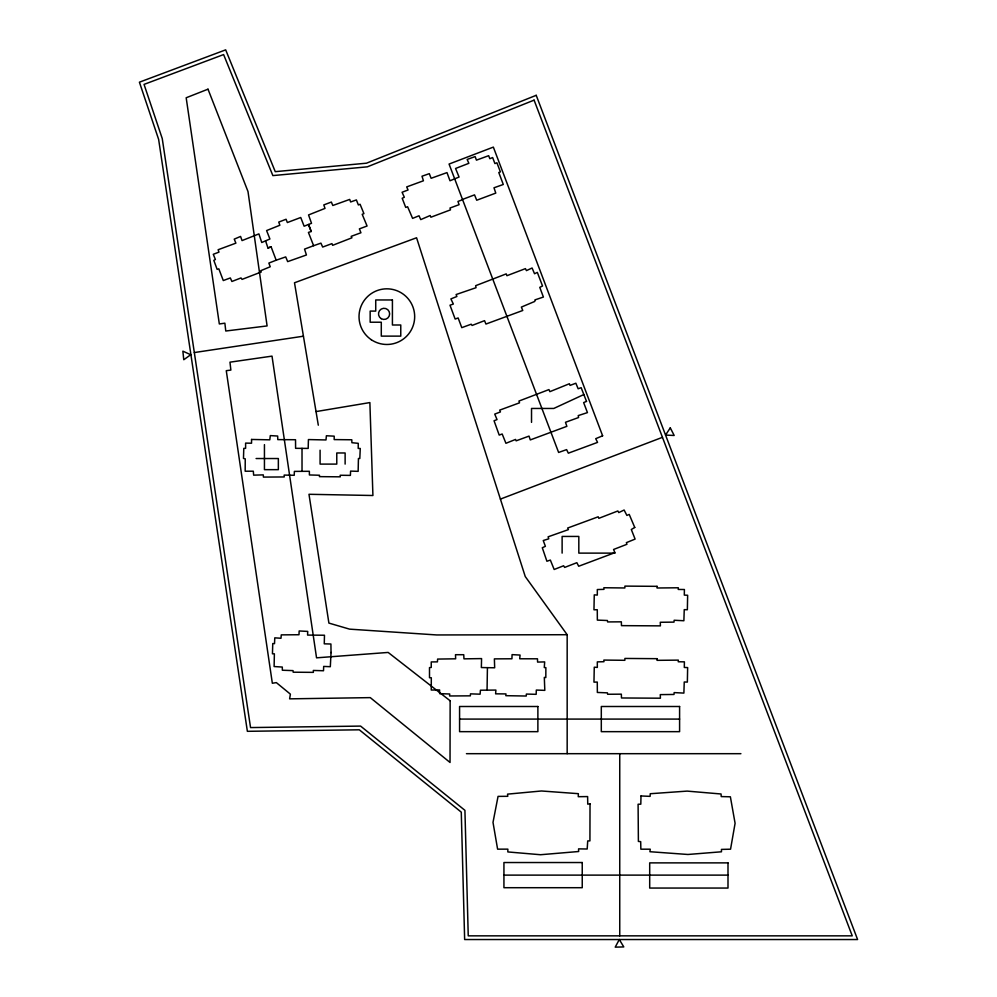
<?xml version="1.0" encoding="UTF-8"?>
<svg xmlns="http://www.w3.org/2000/svg" width="997" height="997" viewBox="0 0 997 997"><rect width="100%" height="100%" fill="white"/><g stroke="black" fill="none" stroke-linecap="round" stroke-linejoin="round"><path stroke-width="1.5" d="M487.059 690.136L487.421 667.666L481.352 667.541L481.576 658.593L463.966 658.855L463.742 654.717L455.492 654.705L455.654 658.805L437.608 659.079L437.434 661.858L431.24 661.946L431.252 667.429L429.495 667.616L429.508 677.736L431.302 677.761L431.265 690.036L439.59 689.936L439.665 693.65L449.734 693.999L449.597 695.968L470.347 695.844L470.484 693.85L480.093 694.186L480.442 690.211L495.883 690.074L495.621 693.837L505.965 693.912L505.828 695.682L526.242 696.031L526.354 694.062L536.162 694.323L536.324 690.061L544.811 690.36L544.312 677.399L545.82 677.561L545.87 667.641L544.287 667.554L544.674 661.908L537.582 662.083L537.483 658.805L519.724 658.78L520.06 655.066L512.072 654.63L511.935 658.78L494.375 658.88L494.674 667.791L487.421 667.666M331.054 652.437L330.319 666.706L323.676 666.42L323.514 670.757L313.332 670.458L313.357 672.364L293.18 672.202L293.031 670.62L282.35 670.233L282.301 667.055L274.113 666.544L274.374 653.833L272.455 653.795L272.754 643.551L274.511 643.651L274.786 637.843L280.992 638.254L281.266 634.877L298.975 634.74L299.175 630.964L307.712 631.413L307.587 635.077L324.474 635.239L324.262 643.825L330.917 644.012L331.041 652.649M583.831 394.538L553.784 408.458L531.526 408.458L531.526 422.367M276.181 260.205L268.854 263.083L270.249 266.747L260.753 270.698L261.264 271.982L242.059 279.384L241.012 277.939L231.902 281.478L230.332 277.951L223.291 280.556L218.817 268.829L217.134 269.352L213.819 260.367L215.389 259.507L213.283 254.297L218.979 252.116L218.119 249.736L235.89 243.143L234.233 239.13L240.576 236.439L242.047 240.589L258.896 233.896L261.75 242.495L269.913 238.993L266.598 230.569L279.858 225.247L278.749 222.082L286.064 219.253L287.36 222.543L300.733 217.496L304.122 226.207L311.525 223.303L308.547 214.953L325.01 208.398L323.801 204.921L331.353 202.055L332.824 205.494L349.698 199.425L350.632 201.967L356.39 199.936L358.359 204.946L360.091 204.273L363.917 213.62L362.198 214.305L367.07 226.007L359.369 228.886L360.939 232.762L351.193 236.339L351.916 237.809L332.637 245.324L331.951 243.629L322.679 247.057L320.909 243.143L313.619 245.698L304.546 249.125L306.428 254.983L287.672 261.625L285.715 256.914L276.181 260.205L271.122 246.857L267.919 247.929M462.496 199.437L474.535 194.864L476.716 200.235L495.783 193.094L493.989 187.785L503.286 184.482L498.787 172.518L500.394 171.883L496.917 162.798L494.911 163.558L492.63 157.551L489.826 158.71L488.655 155.682L476.454 160.156L475.12 156.591L467.157 159.445L468.852 163.309L455.567 168.481L459.069 177.042L449.996 180.769L446.992 172.606L431.115 178.289L429.308 173.665L422.005 176.22L423.426 180.781L406.689 186.913L408.06 189.991L402.078 192.259L404.321 197.256L402.19 198.278L405.717 207.413L407.599 206.74L412.596 218.38L419.027 215.776L420.759 219.602L430.181 215.526L430.891 217.221L450.482 209.869L449.996 208.024L459.106 204.672L457.959 201.444L462.596 199.687M500.407 499.098L662.457 437.322M271.122 246.857L267.956 248.029L265.576 240.863M316.024 411.587L369.875 402.576L372.915 495.509L308.983 494.288L328.898 623.088L349.586 629.144L436.748 634.952L567.168 634.715L567.168 753.682M194.328 352.552L303.424 336.201M256.092 458.533L278.35 458.533L278.35 469.662L264.442 469.662L264.442 444.625M614.987 553.123L578.821 553.123L578.821 536.436L562.121 536.436L562.121 553.123M459.58 719.086L679.593 719.086M466.434 753.682L740.908 753.682M503.934 875.117L727.997 875.117M567.168 634.715L525.257 576.553L416.572 237.772L294.501 282.774L318.305 425.196M313.619 245.698L308.422 232.426L311.263 231.466L308.534 224.487L311.114 231.516M302.016 448.363L302.029 471.344M619.748 753.682L619.748 935.847M345.124 464.103L345.124 452.974L336.774 452.974L336.774 464.103L320.087 464.103L320.087 450.195M251.556 439.453L251.543 443.216L245.611 443.104L245.611 448.326L243.779 448.388L243.48 458.433L245.237 458.832L245.175 471.22L253.313 471.195L253.649 475.145L263.283 474.884L263.42 477.089L284.207 476.952L284.17 475.083L294.227 475.282L294.377 471.394L309.369 471.294L309.406 474.958L319.501 475.245L319.426 476.641L340.301 476.828L340.176 475.257L350.383 475.395L350.595 471.107L358.147 471.344L358.434 458.483L359.805 458.508L360.266 448.488L358.21 448.426L358.247 443.329L351.904 442.705L351.791 439.777L334.182 439.59L334.194 436.163L326.393 435.751L325.994 439.951L308.422 439.565L308.185 448.413L295.598 448.326L295.523 439.727L277.789 439.615L277.665 436.038L270.312 435.602L269.788 439.827L251.556 439.453M450.146 700.779L450.033 762.468L370.273 697.626L289.629 698.847L290.389 694.149L276.343 682.609L272.343 683.257L226.269 370.685L230.868 370.086L229.971 362.173L272.007 356.128L316.548 657.833L388.157 652.437L450.146 700.779M590.025 803.856L589.925 840.87L587.719 840.932L587.183 849.008L578.572 848.871L578.659 851.513L540.524 854.728L507.834 851.937L507.859 849.145L497.603 849.157L493.004 822.388L498.051 796.391L507.785 796.304L507.548 794.135L541.471 790.982L578.347 793.674L578.26 796.69L587.619 796.578L587.744 804.143L590.025 803.856M657.06 586.336L657.035 587.993L678.321 587.781L678.234 589.439L684.403 589.514L684.303 595.109L687.643 595.259L687.357 609.74L684.241 609.653L683.88 620.745L674.159 620.259L673.997 622.116L660.276 622.278L660.413 625.867L621.48 625.642L621.343 621.829L607.622 621.929L607.422 620.508L597.353 620.109L597.278 609.728L593.963 609.79L594.262 594.873L597.315 595.072L597.315 589.539L603.958 589.364L603.858 587.744L624.857 587.968L624.907 586.111L657.06 586.336M657.06 658.681L657.035 660.338L678.321 660.126L678.234 661.771L684.403 661.846L684.303 667.454L687.643 667.591L687.357 682.085L684.241 681.998L683.88 693.089L674.159 692.603L673.997 694.46L660.276 694.622L660.413 698.199L621.48 697.975L621.343 694.161L607.622 694.261L607.422 692.853L597.353 692.454L597.278 682.073L593.963 682.135L594.262 667.205L597.315 667.417L597.315 661.883L603.958 661.709L603.858 660.076L624.857 660.301L624.907 658.444L657.06 658.681M640.996 795.955L640.809 804.18L638.092 804.243L638.392 841.431L640.697 841.655L640.859 849.182L650.256 849.195L649.907 851.712L687.918 854.479L721.479 851.787L721.442 849.407L730.552 849.195L735.088 823.298L730.377 796.802L721.23 796.578L721.055 793.986L687.145 791.107L650.243 793.724L650.106 796.366L640.996 795.955M535.314 299.761L534.679 301.468L521.369 307.088L522.764 310.478L485.938 324.05L484.542 320.66L472.104 325.446L471.207 324.212L461.785 327.652L458.134 317.956L455.155 319.052L449.996 305.207L453.348 304.048L450.893 298.913L456.888 296.483L456.103 294.539L476.043 287.697L475.644 285.69L506.227 273.888L506.912 275.708L525.431 268.629L526.441 270.611L532.086 268.006L534.554 273.751L537.333 272.38L542.53 285.989L539.763 287.36L543.402 297.056L535.314 299.761M619.299 939.535L615.211 947.15L623.786 946.926L619.299 939.535M670.283 427.85L665.56 435.078L674.184 435.477L670.283 427.85M190.726 354.733L183.772 359.743L182.862 351.156L190.726 354.733M634.753 527.463L631.313 529.507L635.101 539.09L626.365 542.655L626.939 544.287L613.579 549.472L614.925 552.65L578.696 566.246L576.852 562.694L564.663 567.418L563.617 565.76L554.17 569.486L550.356 560.077L546.904 561.249L542.293 547.739L545.384 546.344L543.253 540.524L548.774 538.804L548.101 536.822L568.415 529.619L567.642 528.049L598.2 516.795L598.836 518.328L617.853 510.975L618.776 512.583L624.122 510.028L626.889 515.424L629.219 514.415L634.753 527.463M602.624 435.801L595.72 438.68L597.552 442.381L568.34 453.186L566.608 449.622L558.619 452.451L449.061 164.056L493.353 147.107L602.624 435.801M586.51 401.392L583.644 402.589L587.445 412.608L578.223 415.599L578.596 417.519L565.486 422.292L566.869 426.33L530.292 439.914L529.021 436.1L516.134 440.836L515.549 439.44L505.928 443.291L502.176 433.994L499.21 435.091L494.051 420.759L497.029 419.575L494.736 414.104L500.432 411.923L499.684 410.128L519.524 402.825L518.938 401.056L548.936 389.59L549.87 391.659L569.399 383.745L570.06 385.415L575.855 383.222L578.148 388.768L581.151 387.696L586.51 401.392M536.212 95.313L366.472 163.196L275.259 171.658L225.671 49.85L139.406 82.19L158.635 139.393L247.368 731.312L359.306 729.804L461.275 812.144L464.639 939.535L857.594 939.535L536.212 95.313M534.093 100.136L367.345 166.835L272.866 175.597L223.602 54.573L144.042 84.396L162.237 138.521L250.546 727.573L360.59 726.09L464.926 810.337L468.241 935.847L852.236 935.847L534.093 100.136M207.999 89.182L186.177 97.768L219.328 323.963L224.873 323.19L225.771 331.016L267.096 325.932L248.004 191.561L207.999 89.182M392.419 299.96L375.732 299.96L375.732 311.089L370.161 311.089L370.161 322.218L381.29 322.218L381.29 336.126L400.769 336.126L400.769 324.997L392.419 324.997L392.419 299.96M537.882 706.499L459.58 706.499L459.58 731.661L537.882 731.661L537.882 706.499M679.593 706.499L601.303 706.499L601.303 731.661L679.593 731.661L679.593 706.499M582.236 862.53L503.934 862.53L503.934 887.704L582.236 887.704L582.236 862.53M727.997 862.879L649.695 862.879L649.695 888.053L727.997 888.053L727.997 862.879M381.29 318.691A5.558 5.558 0 0 0 389.64 313.868A5.558 5.558 0 0 0 381.29 309.045A5.558 5.558 0 0 0 381.29 318.691M371.258 339.69A27.816 27.816 0 0 0 414.602 318.641A27.816 27.816 0 0 0 374.698 291.623A27.816 27.816 0 0 0 371.258 339.69"/></g></svg>
